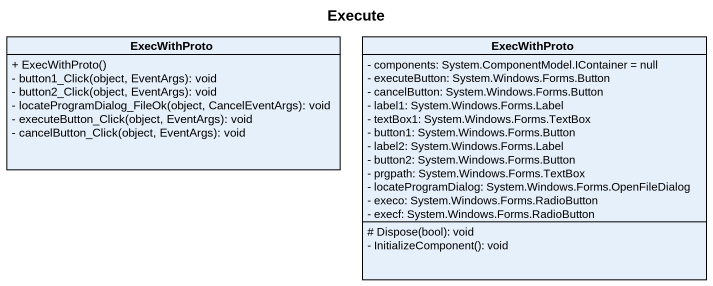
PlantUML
@startuml
title Execute
hide circle
hide empty members
skinparam classAttributeIconSize 0
class ExecWithProto {
  + ExecWithProto()
  - button1_Click(object, EventArgs): void
  - button2_Click(object, EventArgs): void
  - locateProgramDialog_FileOk(object, CancelEventArgs): void
  - executeButton_Click(object, EventArgs): void
  - cancelButton_Click(object, EventArgs): void
}
class "ExecWithProto" as ExecWithProto_2 {
  - components: System.ComponentModel.IContainer = null
  - executeButton: System.Windows.Forms.Button
  - cancelButton: System.Windows.Forms.Button
  - label1: System.Windows.Forms.Label
  - textBox1: System.Windows.Forms.TextBox
  - button1: System.Windows.Forms.Button
  - label2: System.Windows.Forms.Label
  - button2: System.Windows.Forms.Button
  - prgpath: System.Windows.Forms.TextBox
  - locateProgramDialog: System.Windows.Forms.OpenFileDialog
  - execo: System.Windows.Forms.RadioButton
  - execf: System.Windows.Forms.RadioButton
  # Dispose(bool): void
  - InitializeComponent(): void
}
@enduml
